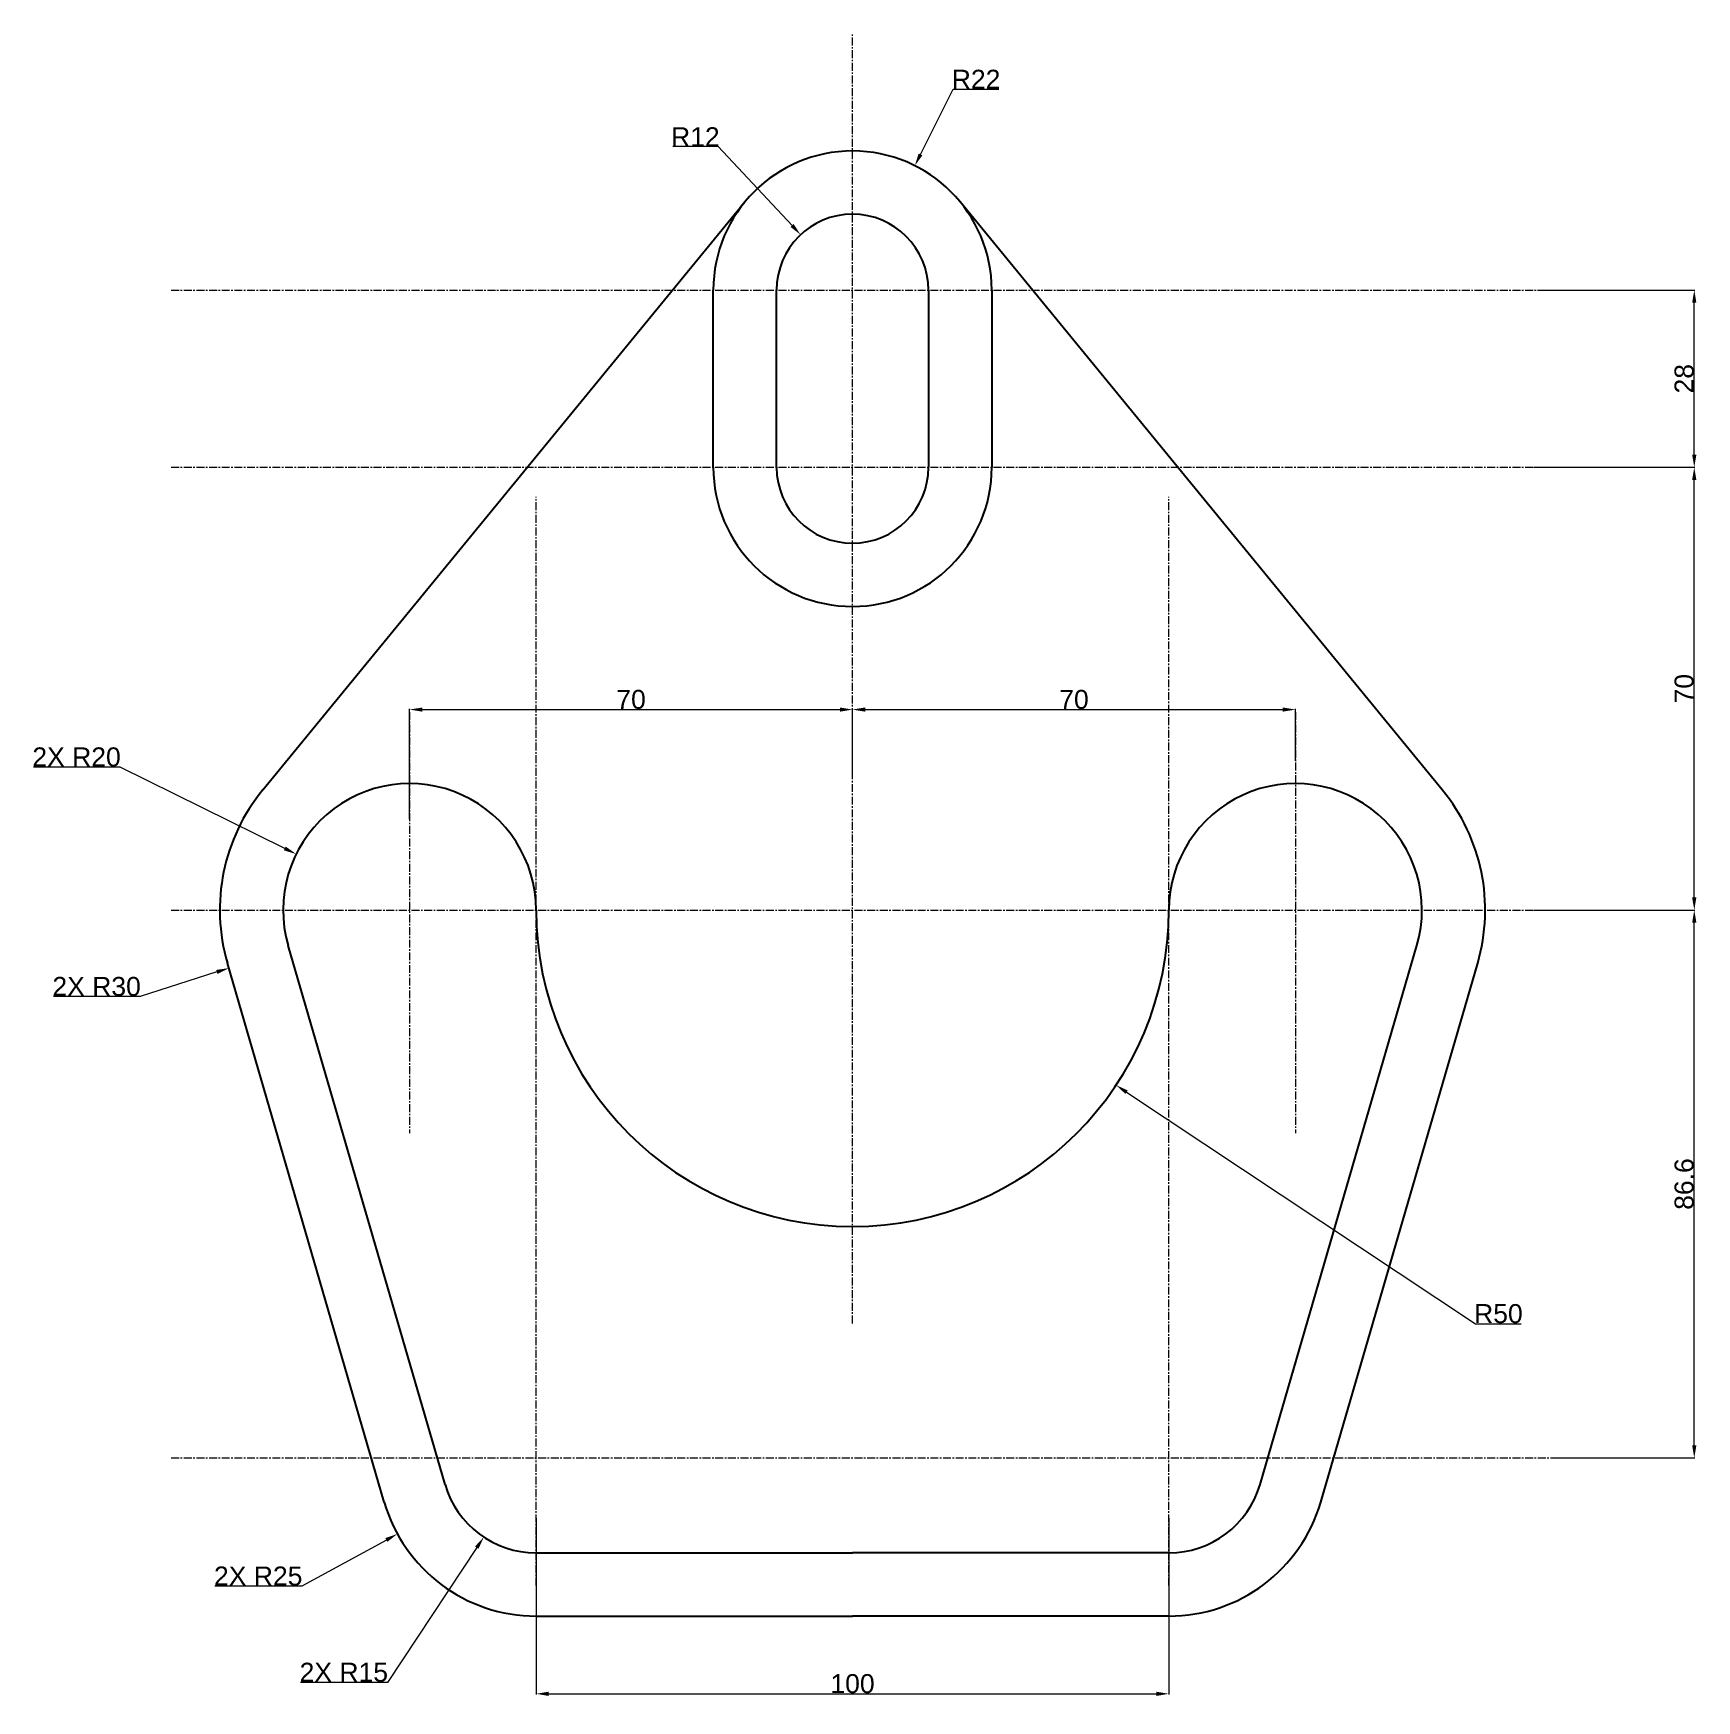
# Model space of a CAD drawing. Header units: millimetres. Extents: x -129 to 133, y -125 to 139.
import ezdxf

# ---------------------------------------------------------------- set-up
doc = ezdxf.new("R2010")
doc.units = ezdxf.units.MM
doc.header["$MEASUREMENT"] = 0
doc.linetypes.add('CENTER', pattern=[2, 1.25, -0.25, 0.25, -0.25])
doc.layers.add('AM_5', color=3, linetype='Continuous', lineweight=15)
doc.layers.add('AM_7', color=4, linetype='CENTER', lineweight=15)
doc.styles.get("Standard").update_dxf_attribs({"font": 'arial.ttf'})
doc.dimstyles.new('AM_ANSI$0', dxfattribs={"dimtxt": 3, "dimasz": 2, "dimexe": 0.1, "dimexo": 0.05, "dimgap": 0.06, "dimtad": 1, "dimtoh": 1, "dimdec": 3, "dimzin": 9, "dimdsep": 46, "dimtxsty": 'Standard', "dimcen": 0, "dimclrd": 256, "dimclre": 256, "dimclrt": 2, "dimadec": 0, "dimazin": 2, "dimtp": 0.1, "dimtm": 0.1, "dimtfac": 0.71, "dimtdec": 3, "dimtofl": 0, "dimtmove": 0, "dimatfit": 3, "dimfxl": 1, "dimtolj": 1, "dimtzin": 7, "dimlwd": -1, "dimlwe": -1, "dimarcsym": 1})
doc.dimstyles.new('AM_ANSI$4', dxfattribs={"dimtxt": 3, "dimasz": 2, "dimexe": 0.1, "dimexo": 0.05, "dimgap": 0.06, "dimtad": 1, "dimtoh": 1, "dimdec": 3, "dimzin": 9, "dimdsep": 46, "dimtxsty": 'Standard', "dimcen": 0, "dimclrd": 256, "dimclre": 256, "dimclrt": 2, "dimadec": 0, "dimazin": 2, "dimtp": 0.1, "dimtm": 0.1, "dimtfac": 0.71, "dimtdec": 3, "dimtofl": 0, "dimtmove": 0, "dimatfit": 0, "dimfxl": 1, "dimtolj": 1, "dimtzin": 7, "dimlwd": -1, "dimlwe": -1, "dimarcsym": 1})

# ---------------------------------------------------------------- blocks, each defined once
blk = doc.blocks.new('*D5')
at = {"layer": 'AM_5', "transparency": 16777216}
for p, q in [((111.27, 0), (133.14, 0)), ((133.04, -84.6), (133.04, -2)), ((111.27, -86.6), (133.14, -86.6))]:
    blk.add_line(p, q, dxfattribs=at)
for points in [[(132.7, -2), (133.37, -2), (133.04, 0)], [(132.7, -84.6), (133.37, -84.6), (133.04, -86.6)]]:
    blk.add_solid(points, dxfattribs=at)
at = {"layer": 'Defpoints', "color": 0, "transparency": 16777216}
for p in [(111.22, 0), (133.04, 0), (111.22, -86.6)]:
    blk.add_point(p, dxfattribs=at)
at = {"layer": 'AM_5', "color": 2, "transparency": 16777216, "insert": (131.44, -43.3), "char_height": 3, "attachment_point": 5, "rotation": 90}
blk.add_mtext('\\A1;86.6', dxfattribs=at)
blk = doc.blocks.new('*D6')
at = {"layer": 'AM_5', "transparency": 16777216}
for p, q in [((107.7, 70), (133.14, 70)), ((133.04, 2), (133.04, 68)), ((107.7, 0), (133.14, 0))]:
    blk.add_line(p, q, dxfattribs=at)
for points in [[(132.7, 68), (133.37, 68), (133.04, 70)], [(132.7, 2), (133.37, 2), (133.04, 0)]]:
    blk.add_solid(points, dxfattribs=at)
at = {"layer": 'Defpoints', "color": 0, "transparency": 16777216}
for p in [(107.65, 70), (133.04, 70), (107.65, 0)]:
    blk.add_point(p, dxfattribs=at)
at = {"layer": 'AM_5', "color": 2, "transparency": 16777216, "insert": (131.44, 35), "char_height": 3, "attachment_point": 5, "rotation": 90}
blk.add_mtext('\\A1;70', dxfattribs=at)
blk = doc.blocks.new('*D7')
at = {"layer": 'AM_5', "transparency": 16777216}
for p, q in [((108.24, 98), (133.14, 98)), ((133.04, 72), (133.04, 96)), ((108.24, 70), (133.14, 70))]:
    blk.add_line(p, q, dxfattribs=at)
for points in [[(132.7, 96), (133.37, 96), (133.04, 98)], [(132.7, 72), (133.37, 72), (133.04, 70)]]:
    blk.add_solid(points, dxfattribs=at)
at = {"layer": 'Defpoints', "color": 0, "transparency": 16777216}
for p in [(108.19, 98), (133.04, 98), (108.19, 70)]:
    blk.add_point(p, dxfattribs=at)
at = {"layer": 'AM_5', "color": 2, "transparency": 16777216, "insert": (131.44, 84), "char_height": 3, "attachment_point": 5, "rotation": 90}
blk.add_mtext('\\A1;28', dxfattribs=at)
blk = doc.blocks.new('*D8')
at = {"layer": 'AM_5', "transparency": 16777216}
for p, q in [((-50, -96.13), (-50, -123.98)), ((50, -96.13), (50, -123.98)), ((-48, -123.88), (48, -123.88))]:
    blk.add_line(p, q, dxfattribs=at)
for points in [[(-48, -123.55), (-48, -124.22), (-50, -123.88)], [(48, -123.55), (48, -124.22), (50, -123.88)]]:
    blk.add_solid(points, dxfattribs=at)
at = {"layer": 'Defpoints', "color": 0, "transparency": 16777216}
for p in [(-50, -96.08), (50, -96.08), (50, -123.88)]:
    blk.add_point(p, dxfattribs=at)
at = {"layer": 'AM_5', "color": 2, "transparency": 16777216, "insert": (0, -122.29), "char_height": 3, "attachment_point": 5}
blk.add_mtext('\\A1;100', dxfattribs=at)
blk = doc.blocks.new('*D9')
at = {"layer": 'AM_5', "transparency": 16777216}
for p, q in [((-70, 14.39), (-70, 31.8)), ((-68, 31.7), (-2, 31.7)), ((0, 21.92), (0, 31.8))]:
    blk.add_line(p, q, dxfattribs=at)
for points in [[(-68, 32.03), (-68, 31.37), (-70, 31.7)], [(-2, 32.03), (-2, 31.37), (0, 31.7)]]:
    blk.add_solid(points, dxfattribs=at)
at = {"layer": 'Defpoints', "color": 0, "transparency": 16777216}
for p in [(0, 31.7), (0, 21.87), (-70, 14.34)]:
    blk.add_point(p, dxfattribs=at)
at = {"layer": 'AM_5', "color": 2, "transparency": 16777216, "insert": (-35, 33.29), "char_height": 3, "attachment_point": 5}
blk.add_mtext('\\A1;70', dxfattribs=at)
blk = doc.blocks.new('*D10')
at = {"layer": 'AM_5', "transparency": 16777216}
for p, q in [((0, 23.59), (0, 31.8)), ((2, 31.7), (68, 31.7)), ((70, 23.59), (70, 31.8))]:
    blk.add_line(p, q, dxfattribs=at)
for points in [[(2, 32.03), (2, 31.37), (0, 31.7)], [(68, 32.03), (68, 31.37), (70, 31.7)]]:
    blk.add_solid(points, dxfattribs=at)
at = {"layer": 'Defpoints', "color": 0, "transparency": 16777216}
for p in [(70, 31.7), (0, 23.54), (70, 23.54)]:
    blk.add_point(p, dxfattribs=at)
at = {"layer": 'AM_5', "color": 2, "transparency": 16777216, "insert": (35, 33.29), "char_height": 3, "attachment_point": 5}
blk.add_mtext('\\A1;70', dxfattribs=at)
blk = doc.blocks.new('*D11')
at = {"layer": 'AM_5', "transparency": 16777216}
for p, q in [((-115.75, 22.6), (-129.47, 22.6)), ((-89.72, 9.74), (-115.75, 22.6))]:
    blk.add_line(p, q, dxfattribs=at)
blk.add_solid([(-89.58, 10.04), (-89.87, 9.45), (-87.93, 8.86)], dxfattribs=at)
at = {"layer": 'Defpoints', "color": 0, "transparency": 16777216}
for p in [(-87.93, 8.86), (-70, 0)]:
    blk.add_point(p, dxfattribs=at)
at = {"layer": 'AM_5', "color": 2, "transparency": 16777216, "insert": (-122.64, 24.2), "char_height": 3, "attachment_point": 5}
blk.add_mtext('\\A1;2X R20', dxfattribs=at)
blk = doc.blocks.new('*D12')
at = {"layer": 'AM_5', "transparency": 16777216}
for p, q in [((-100.47, -9.78), (-112.59, -13.67)), ((-112.59, -13.67), (-126.3, -13.67))]:
    blk.add_line(p, q, dxfattribs=at)
blk.add_arc((-70, 0), 30, 196.3247, 197.9872, dxfattribs=at)
blk.add_solid([(-100.57, -9.46), (-100.37, -10.1), (-98.56, -9.17)], dxfattribs=at)
at = {"layer": 'Defpoints', "color": 0, "transparency": 16777216}
for p in [(-70, 0), (-98.56, -9.17)]:
    blk.add_point(p, dxfattribs=at)
at = {"layer": 'AM_5', "color": 2, "transparency": 16777216, "insert": (-119.47, -12.08), "char_height": 3, "attachment_point": 5}
blk.add_mtext('\\A1;2X R30', dxfattribs=at)
blk = doc.blocks.new('*D13')
at = {"layer": 'AM_5', "transparency": 16777216}
for p, q in [((-73.68, -99.57), (-87.02, -106.87)), ((-87.02, -106.87), (-100.77, -106.87))]:
    blk.add_line(p, q, dxfattribs=at)
blk.add_solid([(-73.84, -99.27), (-73.52, -99.86), (-71.93, -98.61)], dxfattribs=at)
at = {"layer": 'Defpoints', "color": 0, "transparency": 16777216}
for p in [(-50, -86.6), (-71.93, -98.61)]:
    blk.add_point(p, dxfattribs=at)
at = {"layer": 'AM_5', "color": 2, "transparency": 16777216, "insert": (-93.93, -105.28), "char_height": 3, "attachment_point": 5}
blk.add_mtext('\\A1;2X R25', dxfattribs=at)
blk = doc.blocks.new('*D14')
at = {"layer": 'AM_5', "transparency": 16777216}
for p, q in [((-59.39, -100.77), (-73.49, -122.08)), ((-73.49, -122.08), (-87.24, -122.08))]:
    blk.add_line(p, q, dxfattribs=at)
blk.add_solid([(-59.66, -100.59), (-59.11, -100.96), (-58.28, -99.11)], dxfattribs=at)
at = {"layer": 'Defpoints', "color": 0, "transparency": 16777216}
for p in [(-50, -86.6), (-58.28, -99.11)]:
    blk.add_point(p, dxfattribs=at)
at = {"layer": 'AM_5', "color": 2, "transparency": 16777216, "insert": (-80.4, -120.49), "char_height": 3, "attachment_point": 5}
blk.add_mtext('\\A1;2X R15', dxfattribs=at)
blk = doc.blocks.new('*D15')
at = {"layer": 'AM_5', "transparency": 16777216}
for p, q in [((10.74, 119.46), (15.91, 129.77)), ((15.91, 129.77), (23.1, 129.77))]:
    blk.add_line(p, q, dxfattribs=at)
blk.add_solid([(10.45, 119.61), (11.04, 119.31), (9.85, 117.67)], dxfattribs=at)
at = {"layer": 'Defpoints', "color": 0, "transparency": 16777216}
for p in [(9.85, 117.67), (0, 98)]:
    blk.add_point(p, dxfattribs=at)
at = {"layer": 'AM_5', "color": 2, "transparency": 16777216, "insert": (19.53, 131.34), "char_height": 3, "attachment_point": 5}
blk.add_mtext('\\A1;R22', dxfattribs=at)
blk = doc.blocks.new('*D16')
at = {"layer": 'AM_5', "transparency": 16777216}
for p, q in [((-21.22, 120.69), (-28.41, 120.69)), ((-9.56, 108.23), (-21.22, 120.69))]:
    blk.add_line(p, q, dxfattribs=at)
blk.add_solid([(-9.32, 108.45), (-9.81, 108), (-8.2, 106.76)], dxfattribs=at)
at = {"layer": 'Defpoints', "color": 0, "transparency": 16777216}
for p in [(-8.2, 106.76), (0, 98)]:
    blk.add_point(p, dxfattribs=at)
at = {"layer": 'AM_5', "color": 2, "transparency": 16777216, "insert": (-24.84, 122.25), "char_height": 3, "attachment_point": 5}
blk.add_mtext('\\A1;R12', dxfattribs=at)
blk = doc.blocks.new('*D17')
at = {"layer": 'AM_5', "transparency": 16777216}
for p, q in [((43.31, -28.77), (98.44, -65.39)), ((98.44, -65.39), (105.66, -65.39))]:
    blk.add_line(p, q, dxfattribs=at)
blk.add_solid([(43.5, -28.5), (43.13, -29.05), (41.65, -27.67)], dxfattribs=at)
at = {"layer": 'Defpoints', "color": 0, "transparency": 16777216}
for p in [(0, 0), (41.65, -27.67)]:
    blk.add_point(p, dxfattribs=at)
at = {"layer": 'AM_5', "color": 2, "transparency": 16777216, "insert": (102.08, -63.8), "char_height": 3, "attachment_point": 5}
blk.add_mtext('\\A1;R50', dxfattribs=at)

msp = doc.modelspace()

# ---------------------------------------------------------------- linework, layer by layer
for p, q in [((-93.1998, 19.0203), (-17.0132, 111.9482)), ((93.1998, 19.0203), (17.0132, 111.9482)), ((-64.4023, -90.7922), (-89.203, -5.5896)), ((64.4023, -90.7922), (89.203, -5.5896)), ((-74.0038, -93.587), (-98.8045, -8.3844)), ((74.0038, -93.587), (98.8045, -8.3844)), ((-50, -101.6), (0, -101.6)), ((50, -101.6), (0, -101.6)), ((-50, -111.6), (0, -111.6)), ((50, -111.6), (0, -111.6))]:
    msp.add_line(p, q)
for points in [[(-22, 70), (-22, 98)], [(-12, 70), (-12, 70), (-12, 98)], [(12, 98), (12, 70)], [(22, 98), (22, 70)]]:
    msp.add_lwpolyline(points)
for centre, radius, start, end in [((0, 98), 22, 0, 180), ((0, 98), 12, 0, 180), ((0, 70), 22, 180, 0), ((0, 70), 12, 180, 0), ((-70, 0), 30, 140.653518, 196.229212), ((-70, 0), 20, 0, 196.229212), ((70, 0), 20, 343.770788, 180), ((70, 0), 30, 343.770788, 39.346482), ((0, 0), 50, 180, 0), ((-50, -86.6), 15, 196.229212, 270), ((50, -86.6), 15, 270, 343.770788), ((-50, -86.6), 25, 196.229212, 270), ((50, -86.6), 25, 270, 343.770788)]:
    msp.add_arc(centre, radius, start, end)
at = {"layer": 'AM_7'}
for p, q in [((0, -65.3191), (0, 138.5946)), ((-107.6929, 98), (120.1868, 98)), ((-107.6929, 70), (120.1868, 70)), ((-50, -106.775), (-50, 65.3191)), ((50, -106.775), (50, 65.3191)), ((-70, 31.3164), (-70, -35.2328)), ((70, 31.3164), (70, -35.2328)), ((-107.6929, 0), (120.1868, 0)), ((-107.6929, -86.6), (120.1868, -86.6))]:
    msp.add_line(p, q, dxfattribs=at)

# ---------------------------------------------------------------- dimensions: what is measured, and where the dimension line sits
at = {"layer": 'AM_5'}
dim = msp.add_radius_dim(center=(0, 98), mpoint=(9.8488, 117.6723), dimstyle='AM_ANSI$4', override={"dimpost": ''}, dxfattribs=at)
dim.commit()
dim.dimension.update_dxf_attribs({"geometry": '*D15', "text_midpoint": (19.5348, 129.7708), "dimtype": 164})
for center, mpoint, picture, middle in [((0, 98), (-8.1961, 106.765), '*D16', (-24.8445, 120.6882)), ((0, 0), (41.648, -27.6666), '*D17', (102.0767, -65.3918))]:
    dim = msp.add_radius_dim(center=center, mpoint=mpoint, dimstyle='AM_ANSI$4', dxfattribs=at)
    dim.commit()
    dim.dimension.update_dxf_attribs({"geometry": picture, "text_midpoint": middle, "dimtype": 164})
for base, p1, p2, angle, picture, middle in [((133.0355, 98), (108.1893, 70), (108.1893, 98), 90, '*D7', (131.4438, 84)), ((133.0355, 70), (107.6474, 0), (107.6474, 70), 90, '*D6', (131.4438, 35)), ((50, -123.8843), (-50, -96.0776), (50, -96.0776), 0, '*D8', (0, -122.2926))]:
    dim = msp.add_linear_dim(base=base, p1=p1, p2=p2, angle=angle, dimstyle='AM_ANSI$0', dxfattribs=at)
    dim.commit()
    dim.dimension.update_dxf_attribs({"geometry": picture, "text_midpoint": middle})
for base, p1, p2, picture, middle in [((0, 31.699), (-70, 14.3372), (0, 21.8676), '*D9', (-35, 33.2907)), ((70, 31.699), (0, 23.541), (70, 23.541), '*D10', (35, 33.2907))]:
    dim = msp.add_linear_dim(base=base, p1=p1, p2=p2, dimstyle='AM_ANSI$0', dxfattribs=at)
    dim.commit()
    dim.dimension.update_dxf_attribs({"geometry": picture, "text_midpoint": middle})
for center, mpoint, picture, middle in [((-70, 0), (-87.9312, 8.8585), '*D11', (-122.6408, 22.6034)), ((-70, 0), (-98.5645, -9.169), '*D12', (-119.4749, -13.6702)), ((-50, -86.6), (-71.9281, -98.6066), '*D13', (-93.9277, -106.8719)), ((-50, -86.6), (-58.2813, -99.1068), '*D14', (-80.3978, -122.081))]:
    dim = msp.add_radius_dim(center=center, mpoint=mpoint, text='2X <>', dimstyle='AM_ANSI$4', override={"dimpost": ''}, dxfattribs=at)
    dim.commit()
    dim.dimension.update_dxf_attribs({"geometry": picture, "text_midpoint": middle, "dimtype": 164})
dim = msp.add_linear_dim(base=(133.0355, 0), p1=(111.2202, -86.6), p2=(111.2202, 0), angle=90, dimstyle='AM_ANSI$0', override={"dimpost": ''}, dxfattribs=at)
dim.commit()
dim.dimension.update_dxf_attribs({"geometry": '*D5', "text_midpoint": (131.4438, -43.3)})

doc.saveas('drawing.dxf')
